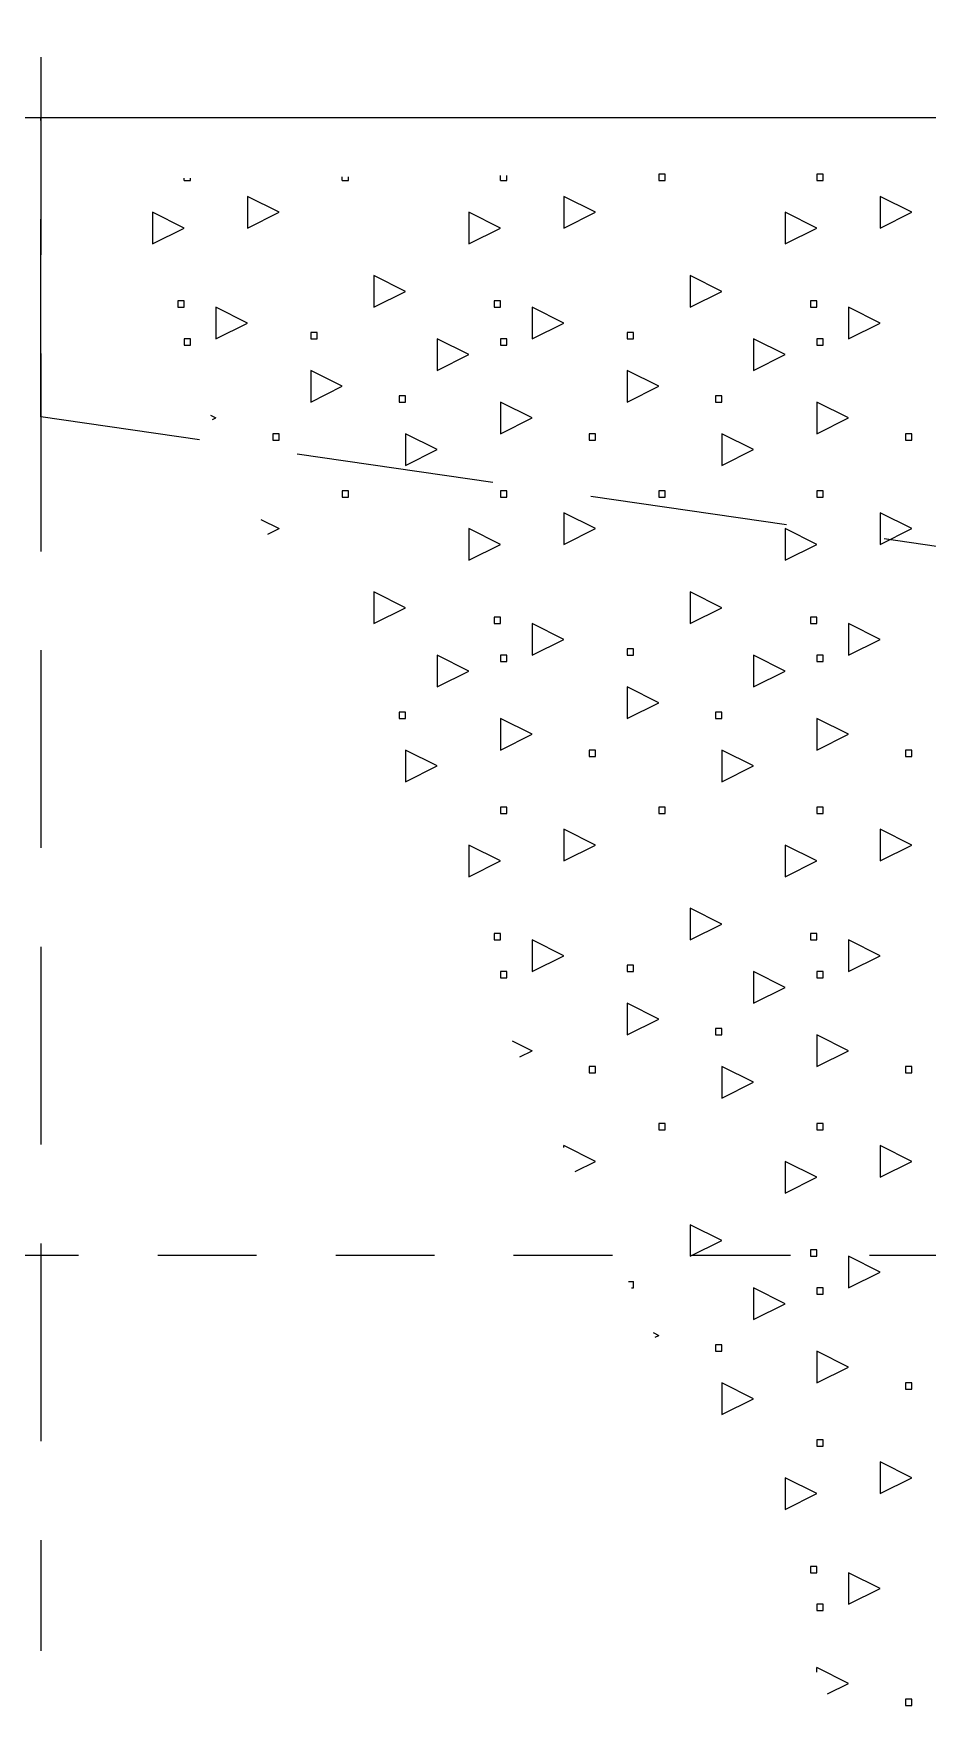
# Model space of a CAD drawing. Header units: metres. Extents: x -220 to 294, y -29 to 18.
# Drawn here: x -9.104 to -7.974, y -5.469 to -3.355 of the extents above; entities that cross this region are included whole.
import ezdxf

# ---------------------------------------------------------------- set-up
doc = ezdxf.new("R2010")
doc.units = ezdxf.units.M
doc.header["$MEASUREMENT"] = 0
doc.linetypes.add('DASHED2', pattern=[0.375, 0.25, -0.125])
doc.linetypes.add('DASHED4', pattern=[0.1875, 0.125, -0.0625])
for name, color, linetype in [('Cizgi', 7, 'Continuous'), ('Rota', 7, 'Continuous'), ('Tarama', 7, 'Continuous')]:
    doc.layers.add(name, color=color, linetype=linetype)

msp = doc.modelspace()

# ---------------------------------------------------------------- linework, layer by layer
at = {"layer": 'Cizgi', "color": 1, "linetype": 'DASHED2', "lineweight": -3}
msp.add_lwpolyline([(-9.0951, -1.1351), (-9.0951, -5.4)], dxfattribs=at)
at = {"layer": 'Cizgi', "color": 18, "linetype": 'Continuous', "lineweight": -3}
msp.add_lwpolyline([(-10.5017, -3.4616), (-5.233, -3.4616)], dxfattribs=at)
at = {"layer": 'Cizgi', "color": 73, "linetype": 'DASHED4', "lineweight": -3}
msp.add_lwpolyline([(-12.0971, -4.9), (-5.233, -4.9)], dxfattribs=at)
at = {"layer": 'Rota', "color": 95, "linetype": 'DASHED2', "lineweight": -3}
for points in [[(-9.0951, -3.8402), (-9.0951, -3.4616)], [(-5.183, -4.4057), (-9.0951, -3.8402)]]:
    msp.add_lwpolyline(points, dxfattribs=at)
at = {"layer": 'Tarama', "color": 251, "linetype": 'Continuous', "lineweight": -3}
for points in [[(-8.9137, -3.5414), (-8.9137, -3.5382)], [(-8.9137, -3.5414), (-8.9057, -3.5414)], [(-8.9057, -3.5414), (-8.9057, -3.5381)], [(-8.7137, -3.5414), (-8.7137, -3.5365)], [(-8.7137, -3.5414), (-8.7057, -3.5414)], [(-8.7057, -3.5414), (-8.7057, -3.5365)], [(-8.5137, -3.5414), (-8.5137, -3.5349)], [(-8.5137, -3.5414), (-8.5057, -3.5414)], [(-8.5057, -3.5414), (-8.5057, -3.5348)], [(-8.3057, -3.5334), (-8.3137, -3.5334)], [(-8.3137, -3.5334), (-8.3137, -3.5414)], [(-8.3137, -3.5414), (-8.3057, -3.5414)], [(-8.3057, -3.5414), (-8.3057, -3.5334)], [(-8.1057, -3.5334), (-8.1137, -3.5334)], [(-8.1137, -3.5334), (-8.1137, -3.5414)], [(-8.1137, -3.5414), (-8.1057, -3.5414)], [(-8.1057, -3.5414), (-8.1057, -3.5334)], [(-8.7937, -3.5814), (-8.8337, -3.5614)], [(-8.8337, -3.5614), (-8.8337, -3.6014)], [(-8.3937, -3.5814), (-8.4337, -3.5614)], [(-8.4337, -3.5614), (-8.4337, -3.6014)], [(-7.9937, -3.5814), (-8.0337, -3.5614)], [(-8.0337, -3.5614), (-8.0337, -3.6014)], [(-8.9137, -3.6014), (-8.9537, -3.5814)], [(-8.9537, -3.5814), (-8.9537, -3.6214)], [(-8.8337, -3.6014), (-8.7937, -3.5814)], [(-8.5137, -3.6014), (-8.5537, -3.5814)], [(-8.5537, -3.5814), (-8.5537, -3.6214)], [(-8.4337, -3.6014), (-8.3937, -3.5814)], [(-8.1137, -3.6014), (-8.1537, -3.5814)], [(-8.1537, -3.5814), (-8.1537, -3.6214)], [(-8.0337, -3.6014), (-7.9937, -3.5814)], [(-8.9537, -3.6214), (-8.9137, -3.6014)], [(-8.5537, -3.6214), (-8.5137, -3.6014)], [(-8.1537, -3.6214), (-8.1137, -3.6014)], [(-8.6337, -3.6814), (-8.6737, -3.6614)], [(-8.6737, -3.6614), (-8.6737, -3.7014)], [(-8.2337, -3.6814), (-8.2737, -3.6614)], [(-8.2737, -3.6614), (-8.2737, -3.7014)], [(-8.9137, -3.6934), (-8.9217, -3.6934)], [(-8.9217, -3.6934), (-8.9217, -3.7014)], [(-8.9137, -3.7014), (-8.9137, -3.6934)], [(-8.6737, -3.7014), (-8.6337, -3.6814)], [(-8.5137, -3.6934), (-8.5217, -3.6934)], [(-8.5217, -3.6934), (-8.5217, -3.7014)], [(-8.5137, -3.7014), (-8.5137, -3.6934)], [(-8.2737, -3.7014), (-8.2337, -3.6814)], [(-8.1137, -3.6934), (-8.1217, -3.6934)], [(-8.1217, -3.6934), (-8.1217, -3.7014)], [(-8.1137, -3.7014), (-8.1137, -3.6934)], [(-8.9217, -3.7014), (-8.9137, -3.7014)], [(-8.8337, -3.7214), (-8.8737, -3.7014)], [(-8.8737, -3.7014), (-8.8737, -3.7414)], [(-8.5217, -3.7014), (-8.5137, -3.7014)], [(-8.4337, -3.7214), (-8.4737, -3.7014)], [(-8.4737, -3.7014), (-8.4737, -3.7414)], [(-8.1217, -3.7014), (-8.1137, -3.7014)], [(-8.0337, -3.7214), (-8.0737, -3.7014)], [(-8.0737, -3.7014), (-8.0737, -3.7414)], [(-8.9057, -3.7414), (-8.9137, -3.7414)], [(-8.9137, -3.7414), (-8.9137, -3.7494)], [(-8.9057, -3.7494), (-8.9057, -3.7414)], [(-8.8737, -3.7414), (-8.8337, -3.7214)], [(-8.7457, -3.7334), (-8.7537, -3.7334)], [(-8.7537, -3.7334), (-8.7537, -3.7414)], [(-8.7537, -3.7414), (-8.7457, -3.7414)], [(-8.7457, -3.7414), (-8.7457, -3.7334)], [(-8.5537, -3.7614), (-8.5937, -3.7414)], [(-8.5937, -3.7414), (-8.5937, -3.7814)], [(-8.5057, -3.7414), (-8.5137, -3.7414)], [(-8.5137, -3.7414), (-8.5137, -3.7494)], [(-8.5057, -3.7494), (-8.5057, -3.7414)], [(-8.4737, -3.7414), (-8.4337, -3.7214)], [(-8.3457, -3.7334), (-8.3537, -3.7334)], [(-8.3537, -3.7334), (-8.3537, -3.7414)], [(-8.3537, -3.7414), (-8.3457, -3.7414)], [(-8.3457, -3.7414), (-8.3457, -3.7334)], [(-8.1537, -3.7614), (-8.1937, -3.7414)], [(-8.1937, -3.7414), (-8.1937, -3.7814)], [(-8.1057, -3.7414), (-8.1137, -3.7414)], [(-8.1137, -3.7414), (-8.1137, -3.7494)], [(-8.1057, -3.7494), (-8.1057, -3.7414)], [(-8.0737, -3.7414), (-8.0337, -3.7214)], [(-8.9137, -3.7494), (-8.9057, -3.7494)], [(-8.5937, -3.7814), (-8.5537, -3.7614)], [(-8.5137, -3.7494), (-8.5057, -3.7494)], [(-8.1937, -3.7814), (-8.1537, -3.7614)], [(-8.1137, -3.7494), (-8.1057, -3.7494)], [(-8.7137, -3.8014), (-8.7537, -3.7814)], [(-8.7537, -3.7814), (-8.7537, -3.8214)], [(-8.3137, -3.8014), (-8.3537, -3.7814)], [(-8.3537, -3.7814), (-8.3537, -3.8214)], [(-8.7537, -3.8214), (-8.7137, -3.8014)], [(-8.3537, -3.8214), (-8.3137, -3.8014)], [(-8.6337, -3.8134), (-8.6417, -3.8134)], [(-8.6417, -3.8134), (-8.6417, -3.8214)], [(-8.6417, -3.8214), (-8.6337, -3.8214)], [(-8.6337, -3.8214), (-8.6337, -3.8134)], [(-8.4737, -3.8414), (-8.5137, -3.8214)], [(-8.5137, -3.8214), (-8.5137, -3.8614)], [(-8.2337, -3.8134), (-8.2417, -3.8134)], [(-8.2417, -3.8134), (-8.2417, -3.8214)], [(-8.2417, -3.8214), (-8.2337, -3.8214)], [(-8.2337, -3.8214), (-8.2337, -3.8134)], [(-8.0737, -3.8414), (-8.1137, -3.8214)], [(-8.1137, -3.8214), (-8.1137, -3.8614)], [(-8.8803, -3.8381), (-8.8737, -3.8414)], [(-8.8778, -3.8434), (-8.8737, -3.8414)], [(-8.5137, -3.8614), (-8.4737, -3.8414)], [(-8.1137, -3.8614), (-8.0737, -3.8414)], [(-8.7937, -3.8614), (-8.8017, -3.8614)], [(-8.8017, -3.8614), (-8.8017, -3.8694)], [(-8.7937, -3.8694), (-8.7937, -3.8614)], [(-8.5937, -3.8814), (-8.6337, -3.8614)], [(-8.6337, -3.8614), (-8.6337, -3.9014)], [(-8.3937, -3.8614), (-8.4017, -3.8614)], [(-8.4017, -3.8614), (-8.4017, -3.8694)], [(-8.3937, -3.8694), (-8.3937, -3.8614)], [(-8.1937, -3.8814), (-8.2337, -3.8614)], [(-8.2337, -3.8614), (-8.2337, -3.9014)], [(-7.9937, -3.8614), (-8.0017, -3.8614)], [(-8.0017, -3.8614), (-8.0017, -3.8694)], [(-7.9937, -3.8694), (-7.9937, -3.8614)], [(-8.8017, -3.8694), (-8.7937, -3.8694)], [(-8.6337, -3.9014), (-8.5937, -3.8814)], [(-8.4017, -3.8694), (-8.3937, -3.8694)], [(-8.2337, -3.9014), (-8.1937, -3.8814)], [(-8.0017, -3.8694), (-7.9937, -3.8694)], [(-8.7057, -3.9334), (-8.7137, -3.9334)], [(-8.7137, -3.9334), (-8.7137, -3.9414)], [(-8.7137, -3.9414), (-8.7057, -3.9414)], [(-8.7057, -3.9414), (-8.7057, -3.9334)], [(-8.5057, -3.9334), (-8.5137, -3.9334)], [(-8.5137, -3.9334), (-8.5137, -3.9414)], [(-8.5137, -3.9414), (-8.5057, -3.9414)], [(-8.5057, -3.9414), (-8.5057, -3.9334)], [(-8.3057, -3.9334), (-8.3137, -3.9334)], [(-8.3137, -3.9334), (-8.3137, -3.9414)], [(-8.3137, -3.9414), (-8.3057, -3.9414)], [(-8.3057, -3.9414), (-8.3057, -3.9334)], [(-8.1057, -3.9334), (-8.1137, -3.9334)], [(-8.1137, -3.9334), (-8.1137, -3.9414)], [(-8.1137, -3.9414), (-8.1057, -3.9414)], [(-8.1057, -3.9414), (-8.1057, -3.9334)], [(-8.8167, -3.9699), (-8.7937, -3.9814)], [(-8.3937, -3.9814), (-8.4337, -3.9614)], [(-8.4337, -3.9614), (-8.4337, -4.0014)], [(-7.9937, -3.9814), (-8.0337, -3.9614)], [(-8.0337, -3.9614), (-8.0337, -4.0014)], [(-8.8078, -3.9884), (-8.7937, -3.9814)], [(-8.5137, -4.0014), (-8.5537, -3.9814)], [(-8.5537, -3.9814), (-8.5537, -4.0214)], [(-8.4337, -4.0014), (-8.3937, -3.9814)], [(-8.1137, -4.0014), (-8.1537, -3.9814)], [(-8.1537, -3.9814), (-8.1537, -4.0214)], [(-8.0337, -4.0014), (-7.9937, -3.9814)], [(-8.5537, -4.0214), (-8.5137, -4.0014)], [(-8.1537, -4.0214), (-8.1137, -4.0014)], [(-8.6337, -4.0814), (-8.6737, -4.0614)], [(-8.6737, -4.0614), (-8.6737, -4.1014)], [(-8.2337, -4.0814), (-8.2737, -4.0614)], [(-8.2737, -4.0614), (-8.2737, -4.1014)], [(-8.6737, -4.1014), (-8.6337, -4.0814)], [(-8.5137, -4.0934), (-8.5217, -4.0934)], [(-8.5217, -4.0934), (-8.5217, -4.1014)], [(-8.5137, -4.1014), (-8.5137, -4.0934)], [(-8.2737, -4.1014), (-8.2337, -4.0814)], [(-8.1137, -4.0934), (-8.1217, -4.0934)], [(-8.1217, -4.0934), (-8.1217, -4.1014)], [(-8.1137, -4.1014), (-8.1137, -4.0934)], [(-8.5217, -4.1014), (-8.5137, -4.1014)], [(-8.4337, -4.1214), (-8.4737, -4.1014)], [(-8.4737, -4.1014), (-8.4737, -4.1414)], [(-8.4737, -4.1414), (-8.4337, -4.1214)], [(-8.1217, -4.1014), (-8.1137, -4.1014)], [(-8.0337, -4.1214), (-8.0737, -4.1014)], [(-8.0737, -4.1014), (-8.0737, -4.1414)], [(-8.0737, -4.1414), (-8.0337, -4.1214)], [(-8.5537, -4.1614), (-8.5937, -4.1414)], [(-8.5937, -4.1414), (-8.5937, -4.1814)], [(-8.5057, -4.1414), (-8.5137, -4.1414)], [(-8.5137, -4.1414), (-8.5137, -4.1494)], [(-8.5057, -4.1494), (-8.5057, -4.1414)], [(-8.3457, -4.1334), (-8.3537, -4.1334)], [(-8.3537, -4.1334), (-8.3537, -4.1414)], [(-8.3537, -4.1414), (-8.3457, -4.1414)], [(-8.3457, -4.1414), (-8.3457, -4.1334)], [(-8.1537, -4.1614), (-8.1937, -4.1414)], [(-8.1937, -4.1414), (-8.1937, -4.1814)], [(-8.1057, -4.1414), (-8.1137, -4.1414)], [(-8.1137, -4.1414), (-8.1137, -4.1494)], [(-8.1057, -4.1494), (-8.1057, -4.1414)], [(-8.5937, -4.1814), (-8.5537, -4.1614)], [(-8.5137, -4.1494), (-8.5057, -4.1494)], [(-8.1937, -4.1814), (-8.1537, -4.1614)], [(-8.1137, -4.1494), (-8.1057, -4.1494)], [(-8.3137, -4.2014), (-8.3537, -4.1814)], [(-8.3537, -4.1814), (-8.3537, -4.2214)], [(-8.3537, -4.2214), (-8.3137, -4.2014)], [(-8.6337, -4.2134), (-8.6417, -4.2134)], [(-8.6417, -4.2134), (-8.6417, -4.2214)], [(-8.6417, -4.2214), (-8.6337, -4.2214)], [(-8.6337, -4.2214), (-8.6337, -4.2134)], [(-8.4737, -4.2414), (-8.5137, -4.2214)], [(-8.5137, -4.2214), (-8.5137, -4.2614)], [(-8.2337, -4.2134), (-8.2417, -4.2134)], [(-8.2417, -4.2134), (-8.2417, -4.2214)], [(-8.2417, -4.2214), (-8.2337, -4.2214)], [(-8.2337, -4.2214), (-8.2337, -4.2134)], [(-8.0737, -4.2414), (-8.1137, -4.2214)], [(-8.1137, -4.2214), (-8.1137, -4.2614)], [(-8.5137, -4.2614), (-8.4737, -4.2414)], [(-8.1137, -4.2614), (-8.0737, -4.2414)], [(-8.5937, -4.2814), (-8.6337, -4.2614)], [(-8.6337, -4.2614), (-8.6337, -4.3014)], [(-8.3937, -4.2614), (-8.4017, -4.2614)], [(-8.4017, -4.2614), (-8.4017, -4.2694)], [(-8.4017, -4.2694), (-8.3937, -4.2694)], [(-8.3937, -4.2694), (-8.3937, -4.2614)], [(-8.1937, -4.2814), (-8.2337, -4.2614)], [(-8.2337, -4.2614), (-8.2337, -4.3014)], [(-7.9937, -4.2614), (-8.0017, -4.2614)], [(-8.0017, -4.2614), (-8.0017, -4.2694)], [(-8.0017, -4.2694), (-7.9937, -4.2694)], [(-7.9937, -4.2694), (-7.9937, -4.2614)], [(-8.6337, -4.3014), (-8.5937, -4.2814)], [(-8.2337, -4.3014), (-8.1937, -4.2814)], [(-8.5057, -4.3334), (-8.5137, -4.3334)], [(-8.5137, -4.3334), (-8.5137, -4.3414)], [(-8.5057, -4.3414), (-8.5057, -4.3334)], [(-8.3057, -4.3334), (-8.3137, -4.3334)], [(-8.3137, -4.3334), (-8.3137, -4.3414)], [(-8.3057, -4.3414), (-8.3057, -4.3334)], [(-8.1057, -4.3334), (-8.1137, -4.3334)], [(-8.1137, -4.3334), (-8.1137, -4.3414)], [(-8.1057, -4.3414), (-8.1057, -4.3334)], [(-8.5137, -4.3414), (-8.5057, -4.3414)], [(-8.3137, -4.3414), (-8.3057, -4.3414)], [(-8.1137, -4.3414), (-8.1057, -4.3414)], [(-8.3937, -4.3814), (-8.4337, -4.3614)], [(-8.4337, -4.3614), (-8.4337, -4.4014)], [(-7.9937, -4.3814), (-8.0337, -4.3614)], [(-8.0337, -4.3614), (-8.0337, -4.4014)], [(-8.5137, -4.4014), (-8.5537, -4.3814)], [(-8.5537, -4.3814), (-8.5537, -4.4214)], [(-8.4337, -4.4014), (-8.3937, -4.3814)], [(-8.1137, -4.4014), (-8.1537, -4.3814)], [(-8.1537, -4.3814), (-8.1537, -4.4214)], [(-8.0337, -4.4014), (-7.9937, -4.3814)], [(-8.5537, -4.4214), (-8.5137, -4.4014)], [(-8.1537, -4.4214), (-8.1137, -4.4014)], [(-8.2337, -4.4814), (-8.2737, -4.4614)], [(-8.2737, -4.4614), (-8.2737, -4.5014)], [(-8.2737, -4.5014), (-8.2337, -4.4814)], [(-8.5137, -4.4934), (-8.5217, -4.4934)], [(-8.5217, -4.4934), (-8.5217, -4.5014)], [(-8.5217, -4.5014), (-8.5137, -4.5014)], [(-8.5137, -4.5014), (-8.5137, -4.4934)], [(-8.4337, -4.5214), (-8.4737, -4.5014)], [(-8.4737, -4.5014), (-8.4737, -4.5414)], [(-8.1137, -4.4934), (-8.1217, -4.4934)], [(-8.1217, -4.4934), (-8.1217, -4.5014)], [(-8.1217, -4.5014), (-8.1137, -4.5014)], [(-8.1137, -4.5014), (-8.1137, -4.4934)], [(-8.0337, -4.5214), (-8.0737, -4.5014)], [(-8.0737, -4.5014), (-8.0737, -4.5414)], [(-8.4737, -4.5414), (-8.4337, -4.5214)], [(-8.0737, -4.5414), (-8.0337, -4.5214)], [(-8.5057, -4.5414), (-8.5137, -4.5414)], [(-8.5137, -4.5414), (-8.5137, -4.5494)], [(-8.5057, -4.5494), (-8.5057, -4.5414)], [(-8.3457, -4.5334), (-8.3537, -4.5334)], [(-8.3537, -4.5334), (-8.3537, -4.5414)], [(-8.3537, -4.5414), (-8.3457, -4.5414)], [(-8.3457, -4.5414), (-8.3457, -4.5334)], [(-8.1537, -4.5614), (-8.1937, -4.5414)], [(-8.1937, -4.5414), (-8.1937, -4.5814)], [(-8.1057, -4.5414), (-8.1137, -4.5414)], [(-8.1137, -4.5414), (-8.1137, -4.5494)], [(-8.1057, -4.5494), (-8.1057, -4.5414)], [(-8.5137, -4.5494), (-8.5057, -4.5494)], [(-8.1937, -4.5814), (-8.1537, -4.5614)], [(-8.1137, -4.5494), (-8.1057, -4.5494)], [(-8.3137, -4.6014), (-8.3537, -4.5814)], [(-8.3537, -4.5814), (-8.3537, -4.6214)], [(-8.3537, -4.6214), (-8.3137, -4.6014)], [(-8.4988, -4.6288), (-8.4737, -4.6414)], [(-8.2337, -4.6134), (-8.2417, -4.6134)], [(-8.2417, -4.6134), (-8.2417, -4.6214)], [(-8.2417, -4.6214), (-8.2337, -4.6214)], [(-8.2337, -4.6214), (-8.2337, -4.6134)], [(-8.0737, -4.6414), (-8.1137, -4.6214)], [(-8.1137, -4.6214), (-8.1137, -4.6614)], [(-8.4891, -4.6491), (-8.4737, -4.6414)], [(-8.1137, -4.6614), (-8.0737, -4.6414)], [(-8.3937, -4.6614), (-8.4017, -4.6614)], [(-8.4017, -4.6614), (-8.4017, -4.6694)], [(-8.4017, -4.6694), (-8.3937, -4.6694)], [(-8.3937, -4.6694), (-8.3937, -4.6614)], [(-8.1937, -4.6814), (-8.2337, -4.6614)], [(-8.2337, -4.6614), (-8.2337, -4.7014)], [(-7.9937, -4.6614), (-8.0017, -4.6614)], [(-8.0017, -4.6614), (-8.0017, -4.6694)], [(-8.0017, -4.6694), (-7.9937, -4.6694)], [(-7.9937, -4.6694), (-7.9937, -4.6614)], [(-8.2337, -4.7014), (-8.1937, -4.6814)], [(-8.3057, -4.7334), (-8.3137, -4.7334)], [(-8.3137, -4.7334), (-8.3137, -4.7414)], [(-8.3057, -4.7414), (-8.3057, -4.7334)], [(-8.1057, -4.7334), (-8.1137, -4.7334)], [(-8.1137, -4.7334), (-8.1137, -4.7414)], [(-8.1057, -4.7414), (-8.1057, -4.7334)], [(-8.3137, -4.7414), (-8.3057, -4.7414)], [(-8.1137, -4.7414), (-8.1057, -4.7414)], [(-8.3937, -4.7814), (-8.4337, -4.7614)], [(-8.4337, -4.7637), (-8.4337, -4.7614)], [(-7.9937, -4.7814), (-8.0337, -4.7614)], [(-8.0337, -4.7614), (-8.0337, -4.8014)], [(-8.4191, -4.7941), (-8.3937, -4.7814)], [(-8.1137, -4.8014), (-8.1537, -4.7814)], [(-8.1537, -4.7814), (-8.1537, -4.8214)], [(-8.0337, -4.8014), (-7.9937, -4.7814)], [(-8.1537, -4.8214), (-8.1137, -4.8014)], [(-8.2337, -4.8814), (-8.2737, -4.8614)], [(-8.2737, -4.8614), (-8.2737, -4.9014)], [(-8.2737, -4.9014), (-8.2337, -4.8814)], [(-8.1137, -4.8934), (-8.1217, -4.8934)], [(-8.1217, -4.8934), (-8.1217, -4.9014)], [(-8.1217, -4.9014), (-8.1137, -4.9014)], [(-8.1137, -4.9014), (-8.1137, -4.8934)], [(-8.0337, -4.9214), (-8.0737, -4.9014)], [(-8.0737, -4.9014), (-8.0737, -4.9414)], [(-8.0737, -4.9414), (-8.0337, -4.9214)], [(-8.3519, -4.9334), (-8.3457, -4.9334)], [(-8.348, -4.9414), (-8.3457, -4.9414)], [(-8.3457, -4.9414), (-8.3457, -4.9334)], [(-8.1537, -4.9614), (-8.1937, -4.9414)], [(-8.1937, -4.9414), (-8.1937, -4.9814)], [(-8.1057, -4.9414), (-8.1137, -4.9414)], [(-8.1137, -4.9414), (-8.1137, -4.9494)], [(-8.1057, -4.9494), (-8.1057, -4.9414)], [(-8.1937, -4.9814), (-8.1537, -4.9614)], [(-8.1137, -4.9494), (-8.1057, -4.9494)], [(-8.3208, -4.9979), (-8.3137, -5.0014)], [(-8.3181, -5.0035), (-8.3137, -5.0014)], [(-8.2337, -5.0134), (-8.2417, -5.0134)], [(-8.2417, -5.0134), (-8.2417, -5.0214)], [(-8.2417, -5.0214), (-8.2337, -5.0214)], [(-8.2337, -5.0214), (-8.2337, -5.0134)], [(-8.0737, -5.0414), (-8.1137, -5.0214)], [(-8.1137, -5.0214), (-8.1137, -5.0614)], [(-8.1137, -5.0614), (-8.0737, -5.0414)], [(-8.1937, -5.0814), (-8.2337, -5.0614)], [(-8.2337, -5.0614), (-8.2337, -5.1014)], [(-7.9937, -5.0614), (-8.0017, -5.0614)], [(-8.0017, -5.0614), (-8.0017, -5.0694)], [(-8.0017, -5.0694), (-7.9937, -5.0694)], [(-7.9937, -5.0694), (-7.9937, -5.0614)], [(-8.2337, -5.1014), (-8.1937, -5.0814)], [(-8.1057, -5.1334), (-8.1137, -5.1334)], [(-8.1137, -5.1334), (-8.1137, -5.1414)], [(-8.1057, -5.1414), (-8.1057, -5.1334)], [(-8.1137, -5.1414), (-8.1057, -5.1414)], [(-7.9937, -5.1814), (-8.0337, -5.1614)], [(-8.0337, -5.1614), (-8.0337, -5.2014)], [(-8.1137, -5.2014), (-8.1537, -5.1814)], [(-8.1537, -5.1814), (-8.1537, -5.2214)], [(-8.0337, -5.2014), (-7.9937, -5.1814)], [(-8.1537, -5.2214), (-8.1137, -5.2014)], [(-8.1137, -5.2934), (-8.1217, -5.2934)], [(-8.1217, -5.2934), (-8.1217, -5.3014)], [(-8.1217, -5.3014), (-8.1137, -5.3014)], [(-8.1137, -5.3014), (-8.1137, -5.2934)], [(-8.0337, -5.3214), (-8.0737, -5.3014)], [(-8.0737, -5.3014), (-8.0737, -5.3414)], [(-8.0737, -5.3414), (-8.0337, -5.3214)], [(-8.1057, -5.3414), (-8.1137, -5.3414)], [(-8.1137, -5.3414), (-8.1137, -5.3494)], [(-8.1057, -5.3494), (-8.1057, -5.3414)], [(-8.1137, -5.3494), (-8.1057, -5.3494)], [(-8.0737, -5.4414), (-8.1137, -5.4214)], [(-8.1137, -5.427), (-8.1137, -5.4214)], [(-8.1004, -5.4547), (-8.0737, -5.4414)], [(-7.9937, -5.4614), (-8.0017, -5.4614)], [(-8.0017, -5.4614), (-8.0017, -5.4694)], [(-8.0017, -5.4694), (-7.9937, -5.4694)], [(-7.9937, -5.4694), (-7.9937, -5.4614)]]:
    msp.add_lwpolyline(points, dxfattribs=at)

doc.saveas('drawing.dxf')
